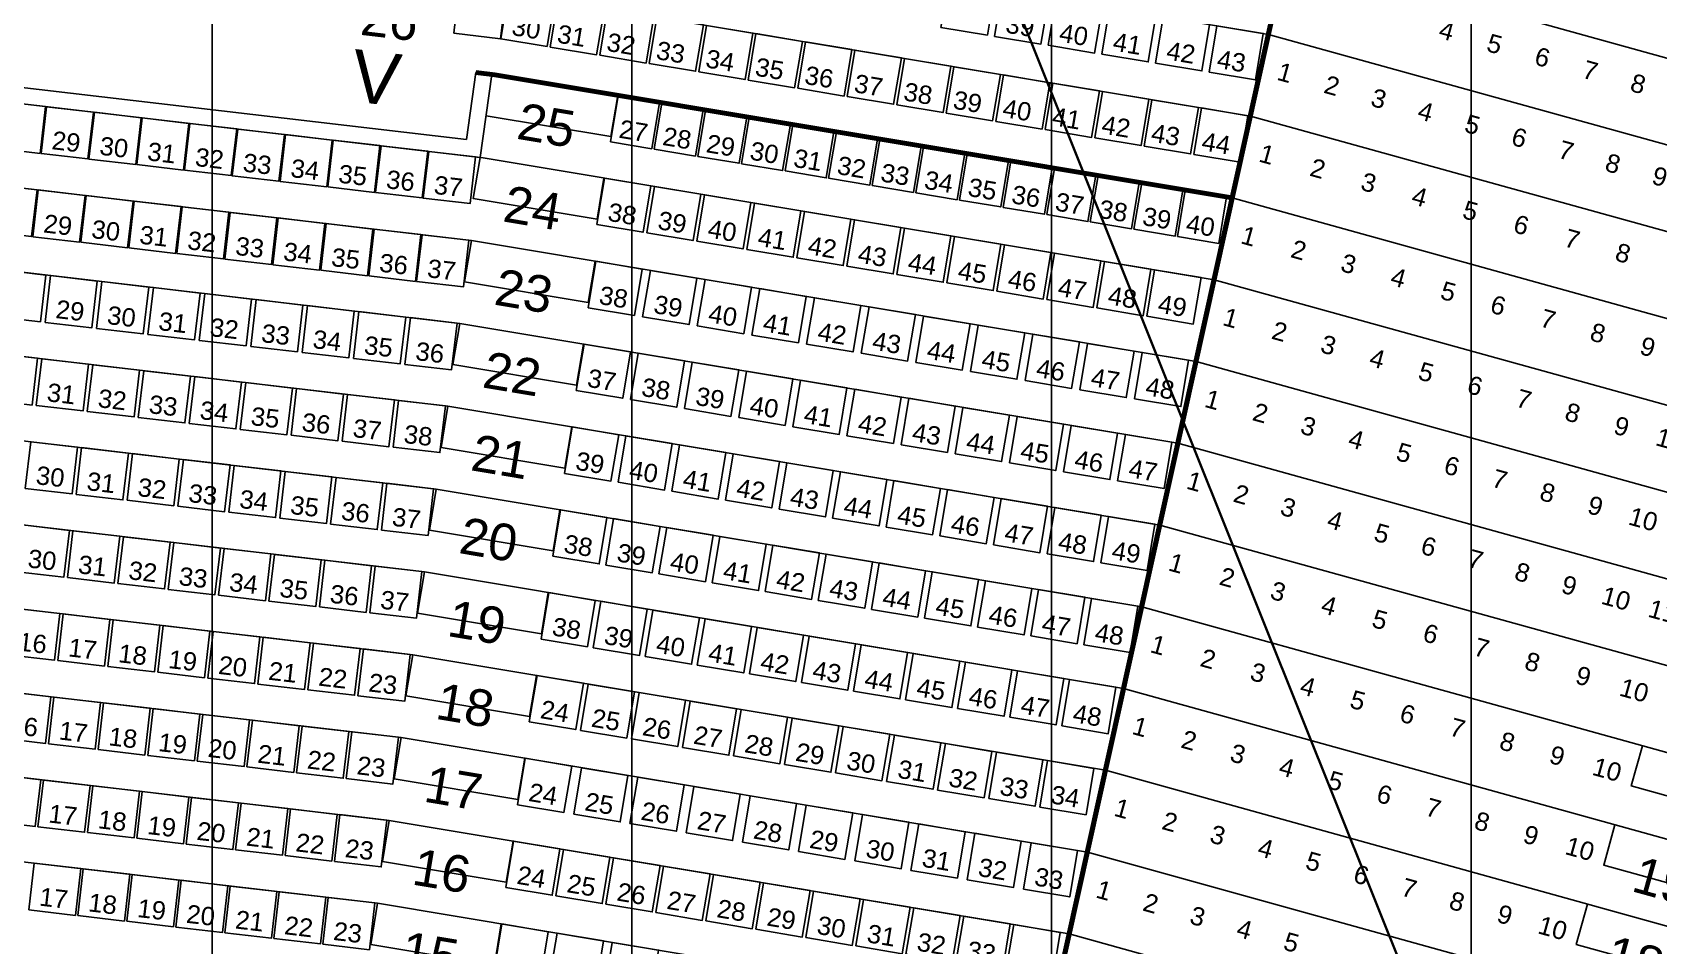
# Model space of a CAD drawing. Header units: millimetres. Extents: x -76108 to 202332, y 27411 to 140378.
# Drawn here: x 131088 to 146641, y 116760 to 125492 of the extents above; entities that cross this region are included whole.
import ezdxf
from ezdxf.enums import TextEntityAlignment as Align

# ---------------------------------------------------------------- set-up
doc = ezdxf.new("R2010")
doc.units = ezdxf.units.MM
doc.header["$LTSCALE"] = 100
for name, color, linetype in [('G-RADER', 252, 'CONTINUOUS'), ('G-RADNUMMER', 4, 'CONTINUOUS'), ('G-STOLAR', 1, 'CONTINUOUS'), ('G-STOLNUMMER', 7, 'CONTINUOUS'), ('G-TRAPPA', 254, 'CONTINUOUS'), ('H-RADER', 252, 'CONTINUOUS'), ('H-RADNUMMER', 4, 'CONTINUOUS'), ('H-STOLAR', 1, 'CONTINUOUS'), ('H-STOLNUMMER', 7, 'CONTINUOUS'), ('J-RADER', 252, 'CONTINUOUS'), ('J-RADNUMMER', 4, 'CONTINUOUS'), ('J-STOLNUMMER', 7, 'CONTINUOUS'), ('J-TRAPPA', 254, 'CONTINUOUS'), ('LINOR_HÄNG', 40, 'CONTINUOUS'), ('SEKTIONS_NR', 4, 'CONTINUOUS')]:
    doc.layers.add(name, color=color, linetype=linetype)
doc.layers.add('SEKTIONER', color=4, linetype='CONTINUOUS', lineweight=70)
doc.layers.add('SIDEDROP', color=7, linetype='CONTINUOUS', lineweight=30)
doc.styles.add('ARIAL', font='arial.ttf')

msp = doc.modelspace()

# ---------------------------------------------------------------- linework, layer by layer
at = {"layer": 'G-RADER'}
for p, q in [((135398.6, 124294.3), (128908.2, 125052.2)), ((135510.9, 125086.6), (135481.1, 125090.1)), ((142564, 123909.9), (135510.9, 125086.6)), ((142390.7, 123127.7), (135398.6, 124294.3)), ((135286.4, 123502), (128837.2, 124255)), ((142217.5, 122345.6), (135286.4, 123502)), ((135174.1, 122709.6), (128766.2, 123457.9)), ((135061.8, 121917.3), (128695.3, 122660.7)), ((142044.2, 121563.4), (135174.1, 122709.6)), ((134949.5, 121125), (128624.3, 121863.6)), ((141871, 120781.3), (135061.8, 121917.3)), ((134837.2, 120332.7), (128553.3, 121066.4)), ((141697.7, 119999.1), (134949.5, 121125)), ((134724.9, 119540.3), (128482.4, 120269.3)), ((141524.5, 119217), (134837.2, 120332.7)), ((134612.7, 118748), (128411.4, 119472.1)), ((141351.2, 118434.8), (134724.9, 119540.3)), ((134500.4, 117955.7), (128340.4, 118675)), ((141178, 117652.6), (134612.7, 118748)), ((141004.8, 116870.5), (134500.4, 117955.7)), ((134388.1, 117163.4), (128269.5, 117877.8)), ((140831.5, 116088.3), (134388.1, 117163.4))]:
    msp.add_line(p, q, dxfattribs=at)
at = {"layer": 'G-STOLAR'}
for points in [[(130713.6, 124388.3), (131160.6, 124336.1), (131212.8, 124783.1), (130765.8, 124835.2)], [(131170.5, 124334.9), (131617.5, 124282.7), (131669.7, 124729.7), (131222.7, 124781.9)], [(136616.6, 124445.9), (137011.1, 124380.1), (137085.2, 124824), (136690.6, 124889.8)], [(137033.8, 124376.3), (137428.4, 124310.5), (137502.4, 124754.4), (137107.9, 124820.2)], [(137451, 124306.7), (137845.6, 124240.9), (137919.6, 124684.7), (137525.1, 124750.6)], [(131627.4, 124281.6), (132074.4, 124229.4), (132126.6, 124676.4), (131679.6, 124728.5)], [(132084.3, 124228.2), (132531.3, 124176), (132583.5, 124623), (132136.5, 124675.2)], [(132541.2, 124174.9), (132988.2, 124122.7), (133040.4, 124569.7), (132593.4, 124621.8)], [(137868.3, 124237.1), (138262.8, 124171.3), (138336.9, 124615.1), (137942.3, 124681)], [(138285.5, 124167.5), (138680, 124101.7), (138754.1, 124545.5), (138359.6, 124611.3)], [(132998.1, 124121.5), (133445.1, 124069.3), (133497.3, 124516.3), (133050.3, 124568.5)], [(133455, 124068.2), (133902, 124016), (133954.2, 124463), (133507.2, 124515.1)], [(133911.9, 124014.8), (134358.9, 123962.6), (134411.1, 124409.6), (133964.1, 124461.8)], [(138702.7, 124097.9), (139097.3, 124032), (139171.3, 124475.9), (138776.8, 124541.7)], [(139120, 124028.3), (139514.5, 123962.4), (139588.6, 124406.3), (139194, 124472.1)], [(134368.8, 123961.5), (134815.8, 123909.3), (134868, 124356.3), (134421, 124408.4)], [(134825.7, 123908.1), (135272.7, 123855.9), (135324.9, 124302.9), (134877.9, 124355.1)], [(139537.2, 123958.6), (139931.7, 123892.8), (140005.8, 124336.7), (139611.3, 124402.5)], [(139954.4, 123889), (140349, 123823.2), (140423, 124267.1), (140028.5, 124332.9)], [(140371.7, 123819.4), (140766.2, 123753.6), (140840.3, 124197.5), (140445.7, 124263.3)], [(140788.9, 123749.8), (141183.4, 123684), (141257.5, 124127.8), (140863, 124193.7)], [(141206.1, 123680.2), (141600.7, 123614.4), (141674.7, 124058.2), (141280.2, 124124.1)], [(130632.1, 123592.4), (131079, 123540.2), (131131.2, 123987.1), (130684.3, 124039.3)], [(131090.9, 123538.8), (131537.9, 123486.6), (131590.1, 123933.6), (131143.1, 123985.8)], [(136484.7, 123655.4), (136928.5, 123581.4), (137002.6, 124025.2), (136558.7, 124099.3)], [(136963.1, 123575.6), (137406.9, 123501.6), (137481, 123945.4), (137037.1, 124019.5)], [(141623.4, 123610.6), (142017.9, 123544.8), (142092, 123988.6), (141697.4, 124054.4)], [(142040.6, 123541), (142435.1, 123475.1), (142509.2, 123919), (142114.7, 123984.8)], [(131549.8, 123485.2), (131996.8, 123433), (132049, 123880), (131602, 123932.2)], [(132008.7, 123431.6), (132455.7, 123379.4), (132507.9, 123826.4), (132060.9, 123878.6)], [(132467.6, 123378), (132914.6, 123325.9), (132966.7, 123772.8), (132519.8, 123825)], [(137441.5, 123495.8), (137885.3, 123421.8), (137959.4, 123865.6), (137515.5, 123939.7)], [(137919.8, 123416), (138363.7, 123341.9), (138437.8, 123785.8), (137993.9, 123859.9)], [(132926.5, 123324.5), (133373.4, 123272.3), (133425.6, 123719.2), (132978.7, 123771.4)], [(133385.4, 123270.9), (133832.3, 123218.7), (133884.5, 123665.7), (133437.5, 123717.8)], [(133844.2, 123217.3), (134291.2, 123165.1), (134343.4, 123612.1), (133896.4, 123664.3)], [(138398.2, 123336.2), (138842.1, 123262.1), (138916.2, 123706), (138472.3, 123780)], [(138876.6, 123256.4), (139320.5, 123182.3), (139394.5, 123626.2), (138950.7, 123700.2)], [(134303.1, 123163.7), (134750.1, 123111.5), (134802.3, 123558.5), (134355.3, 123610.7)], [(134762, 123110.1), (135209, 123057.9), (135261.2, 123504.9), (134814.2, 123557.1)], [(139355, 123176.5), (139798.9, 123102.5), (139872.9, 123546.4), (139429.1, 123620.4)], [(139833.4, 123096.7), (140277.3, 123022.7), (140351.3, 123466.5), (139907.5, 123540.6)], [(140311.8, 123016.9), (140755.6, 122942.9), (140829.7, 123386.7), (140385.8, 123460.8)], [(140790.2, 122937.1), (141234, 122863), (141308.1, 123306.9), (140864.2, 123381)], [(130716.4, 122777.1), (131163.4, 122724.9), (131215.6, 123171.9), (130768.6, 123224)], [(136401.1, 122859.8), (136845, 122785.7), (136919, 123229.6), (136475.2, 123303.6)], [(136923.9, 122772.5), (137367.8, 122698.5), (137441.8, 123142.3), (136997.9, 123216.4)], [(141268.6, 122857.3), (141712.4, 122783.2), (141786.5, 123227.1), (141342.6, 123301.1)], [(141746.9, 122777.5), (142190.8, 122703.4), (142264.9, 123147.3), (141821, 123221.3)], [(131208.1, 122719.7), (131655.1, 122667.5), (131707.3, 123114.4), (131260.3, 123166.6)], [(131699.8, 122662.3), (132146.7, 122610.1), (132198.9, 123057), (131752, 123109.2)], [(132191.4, 122604.9), (132638.4, 122552.7), (132690.6, 122999.6), (132243.6, 123051.8)], [(137446.7, 122685.3), (137890.5, 122611.3), (137964.6, 123055.1), (137520.7, 123129.2)], [(137969.4, 122598.1), (138413.3, 122524), (138487.4, 122967.9), (138043.5, 123042)], [(132683.1, 122547.4), (133130, 122495.3), (133182.2, 122942.2), (132735.3, 122994.4)], [(133174.7, 122490), (133621.7, 122437.8), (133673.9, 122884.8), (133226.9, 122937)], [(133666.4, 122432.6), (134113.4, 122380.4), (134165.6, 122827.4), (133718.6, 122879.6)], [(138492.2, 122510.9), (138936.1, 122436.8), (139010.1, 122880.7), (138566.3, 122954.7)], [(134158.1, 122375.2), (134605, 122323), (134657.2, 122770), (134210.2, 122822.2)], [(134649.7, 122317.8), (135096.7, 122265.6), (135148.9, 122712.6), (134701.9, 122764.8)], [(139015, 122423.7), (139458.8, 122349.6), (139532.9, 122793.5), (139089, 122867.5)], [(139537.8, 122336.4), (139981.6, 122262.4), (140055.7, 122706.2), (139611.8, 122780.3)], [(140060.5, 122249.2), (140504.4, 122175.2), (140578.4, 122619), (140134.6, 122693.1)], [(140583.3, 122162), (141027.2, 122087.9), (141101.2, 122531.8), (140657.4, 122605.9)], [(130635.9, 121981), (131082.9, 121928.9), (131135.1, 122375.8), (130688.1, 122428)], [(136288.8, 122067.4), (136732.7, 121993.4), (136806.7, 122437.2), (136362.9, 122511.3)], [(136806.7, 121981), (137250.5, 121907), (137324.6, 122350.8), (136880.7, 122424.9)], [(141106.1, 122074.8), (141549.9, 122000.7), (141624, 122444.6), (141180.1, 122518.6)], [(141628.9, 121987.6), (142072.7, 121913.5), (142146.8, 122357.4), (141702.9, 122431.4)], [(131123.6, 121924.1), (131570.6, 121871.9), (131622.8, 122318.9), (131175.8, 122371.1)], [(131611.3, 121867.2), (132058.3, 121815), (132110.5, 122261.9), (131663.5, 122314.1)], [(132099, 121810.2), (132546, 121758), (132598.2, 122205), (132151.2, 122257.2)], [(137324.5, 121894.6), (137768.4, 121820.6), (137842.4, 122264.4), (137398.6, 122338.5)], [(137842.4, 121808.2), (138286.2, 121734.2), (138360.3, 122178.1), (137916.4, 122252.1)], [(132586.7, 121753.3), (133033.7, 121701.1), (133085.8, 122148), (132638.9, 122200.2)], [(133074.4, 121696.3), (133521.3, 121644.1), (133573.5, 122091.1), (133126.6, 122143.3)], [(138360.2, 121721.8), (138804.1, 121647.8), (138878.1, 122091.7), (138434.2, 122165.7)], [(133562.1, 121639.4), (134009, 121587.2), (134061.2, 122034.2), (133614.2, 122086.3)], [(134049.7, 121582.4), (134496.7, 121530.2), (134548.9, 121977.2), (134101.9, 122029.4)], [(134537.4, 121525.5), (134984.4, 121473.3), (135036.6, 121920.3), (134589.6, 121972.5)], [(138878, 121635.4), (139321.9, 121561.4), (139396, 122005.3), (138952.1, 122079.3)], [(139395.9, 121549), (139839.7, 121475), (139913.8, 121918.9), (139469.9, 121992.9)], [(139913.7, 121462.7), (140357.6, 121388.6), (140431.6, 121832.5), (139987.8, 121906.5)], [(140431.6, 121376.3), (140875.4, 121302.2), (140949.5, 121746.1), (140505.6, 121820.1)], [(136176.5, 121275.1), (136620.4, 121201.1), (136694.5, 121644.9), (136250.6, 121719)], [(136689.5, 121189.5), (137133.3, 121115.5), (137207.4, 121559.3), (136763.5, 121633.4)], [(140949.4, 121289.9), (141393.3, 121215.8), (141467.3, 121659.7), (141023.5, 121733.7)], [(141467.2, 121203.5), (141911.1, 121129.4), (141985.2, 121573.3), (141541.3, 121647.3)], [(131018.3, 121131), (131465.3, 121078.8), (131517.4, 121525.7), (131070.5, 121577.9)], [(131505, 121074.1), (131952, 121021.9), (132004.1, 121468.9), (131557.2, 121521.1)], [(137202.4, 121104), (137646.2, 121029.9), (137720.3, 121473.8), (137276.4, 121547.8)], [(131991.7, 121017.3), (132438.6, 120965.1), (132490.8, 121412.1), (132043.9, 121464.3)], [(132478.4, 120960.5), (132925.3, 120908.3), (132977.5, 121355.3), (132530.6, 121407.4)], [(132965.1, 120903.7), (133412, 120851.5), (133464.2, 121298.4), (133017.3, 121350.6)], [(137715.3, 121018.4), (138159.1, 120944.3), (138233.2, 121388.2), (137789.3, 121462.3)], [(138228.2, 120932.8), (138672, 120858.8), (138746.1, 121302.6), (138302.2, 121376.7)], [(133451.8, 120846.8), (133898.7, 120794.6), (133950.9, 121241.6), (133504, 121293.8)], [(133938.5, 120790), (134385.4, 120737.8), (134437.6, 121184.8), (133990.6, 121237)], [(134425.1, 120733.2), (134872.1, 120681), (134924.3, 121127.9), (134477.3, 121180.1)], [(138741.1, 120847.2), (139185, 120773.2), (139259, 121217), (138815.1, 121291.1)], [(139254, 120761.7), (139697.9, 120687.6), (139771.9, 121131.5), (139328.1, 121205.5)], [(139766.9, 120676.1), (140210.8, 120602), (140284.8, 121045.9), (139841, 121120)], [(140279.8, 120590.5), (140723.7, 120516.5), (140797.7, 120960.3), (140353.9, 121034.4)], [(136064.3, 120482.8), (136508.1, 120408.7), (136582.2, 120852.6), (136138.3, 120926.7)], [(140792.7, 120504.9), (141236.6, 120430.9), (141310.7, 120874.7), (140866.8, 120948.8)], [(141305.6, 120419.4), (141749.5, 120345.3), (141823.6, 120789.2), (141379.7, 120863.2)], [(130940.8, 120334.6), (131387.7, 120282.4), (131439.9, 120729.4), (130993, 120781.5)], [(131422.5, 120278.3), (131869.5, 120226.1), (131921.7, 120673.1), (131474.7, 120725.3)], [(136572.2, 120398), (137016.1, 120324), (137090.2, 120767.8), (136646.3, 120841.9)], [(137080.2, 120313.3), (137524.1, 120239.2), (137598.1, 120683.1), (137154.3, 120757.1)], [(131904.2, 120222.1), (132351.2, 120169.9), (132403.4, 120616.9), (131956.4, 120669)], [(132386, 120165.8), (132832.9, 120113.6), (132885.1, 120560.6), (132438.1, 120612.8)], [(132867.7, 120109.6), (133314.6, 120057.4), (133366.8, 120504.4), (132919.9, 120556.6)], [(137588.2, 120228.5), (138032.1, 120154.5), (138106.1, 120598.3), (137662.2, 120672.4)], [(138096.2, 120143.8), (138540, 120069.7), (138614.1, 120513.6), (138170.2, 120587.6)], [(133349.4, 120053.3), (133796.4, 120001.1), (133848.6, 120448.1), (133401.6, 120500.3)], [(133831.1, 119997.1), (134278.1, 119944.9), (134330.3, 120391.9), (133883.3, 120444.1)], [(134312.9, 119940.8), (134759.8, 119888.7), (134812, 120335.6), (134365.1, 120387.8)], [(138604.1, 120059), (139048, 119985), (139122.1, 120428.8), (138678.2, 120502.9)], [(139112.1, 119974.3), (139556, 119900.2), (139630, 120344.1), (139186.2, 120418.1)], [(139620.1, 119889.5), (140064, 119815.5), (140138, 120259.3), (139694.2, 120333.4)], [(140128.1, 119804.8), (140571.9, 119730.7), (140646, 120174.6), (140202.1, 120248.6)], [(135952, 119690.5), (136395.8, 119616.4), (136469.9, 120060.3), (136026, 120134.3)], [(140636.1, 119720), (141079.9, 119646), (141154, 120089.8), (140710.1, 120163.9)], [(141144, 119635.3), (141587.9, 119561.2), (141662, 120005.1), (141218.1, 120079.1)], [(130849.3, 119539.8), (131296.3, 119487.6), (131348.5, 119934.6), (130901.5, 119986.8)], [(131328.1, 119483.9), (131775.1, 119431.7), (131827.2, 119878.7), (131380.3, 119930.9)], [(136450.1, 119607.4), (136893.9, 119533.3), (136968, 119977.2), (136524.1, 120051.2)], [(136948.2, 119524.3), (137392.1, 119450.2), (137466.1, 119894.1), (137022.3, 119968.1)], [(131806.8, 119428), (132253.8, 119375.8), (132306, 119822.8), (131859, 119875)], [(132285.6, 119372.1), (132732.6, 119319.9), (132784.7, 119766.9), (132337.8, 119819.1)], [(132764.3, 119316.2), (133211.3, 119264), (133263.5, 119711), (132816.5, 119763.2)], [(137446.3, 119441.1), (137890.2, 119367.1), (137964.2, 119811), (137520.4, 119885)], [(137944.4, 119358), (138388.3, 119284), (138462.3, 119727.8), (138018.5, 119801.9)], [(133243.1, 119260.3), (133690, 119208.1), (133742.2, 119655.1), (133295.3, 119707.3)], [(133721.8, 119204.4), (134168.8, 119152.2), (134221, 119599.2), (133774, 119651.4)], [(138442.5, 119274.9), (138886.4, 119200.9), (138960.5, 119644.7), (138516.6, 119718.8)], [(138940.7, 119191.8), (139384.5, 119117.8), (139458.6, 119561.6), (139014.7, 119635.7)], [(134200.6, 119148.5), (134647.5, 119096.3), (134699.7, 119543.3), (134252.8, 119595.5)], [(139438.8, 119108.7), (139882.6, 119034.7), (139956.7, 119478.5), (139512.8, 119552.6)], [(139936.9, 119025.6), (140380.8, 118951.6), (140454.8, 119395.4), (140010.9, 119469.5)], [(135839.7, 118898.1), (136283.5, 118824.1), (136357.6, 119267.9), (135913.7, 119342)], [(140435, 118942.5), (140878.9, 118868.4), (140952.9, 119312.3), (140509.1, 119386.4)], [(140933.1, 118859.4), (141377, 118785.3), (141451, 119229.2), (141007.2, 119303.3)], [(130764.9, 118744.3), (131211.8, 118692.1), (131264, 119139), (130817.1, 119191.2)], [(136327.9, 118816.7), (136771.8, 118742.6), (136845.9, 119186.5), (136402, 119260.5)], [(136816.2, 118735.2), (137260.1, 118661.2), (137334.1, 119105), (136890.2, 119179.1)], [(131239.6, 118688.8), (131686.6, 118636.6), (131738.8, 119083.6), (131291.8, 119135.8)], [(131714.4, 118633.4), (132161.4, 118581.2), (132213.6, 119028.2), (131766.6, 119080.3)], [(132189.2, 118577.9), (132636.2, 118525.8), (132688.3, 118972.7), (132241.4, 119024.9)], [(137304.4, 118653.8), (137748.3, 118579.7), (137822.4, 119023.6), (137378.5, 119097.6)], [(137792.7, 118572.3), (138236.6, 118498.2), (138310.6, 118942.1), (137866.7, 119016.2)], [(132664, 118522.5), (133110.9, 118470.3), (133163.1, 118917.3), (132716.2, 118969.5)], [(133138.7, 118467.1), (133585.7, 118414.9), (133637.9, 118861.8), (133190.9, 118914)], [(133613.5, 118411.6), (134060.5, 118359.4), (134112.7, 118806.4), (133665.7, 118858.6)], [(138280.9, 118490.8), (138724.8, 118416.8), (138798.9, 118860.6), (138355, 118934.7)], [(138769.2, 118409.4), (139213.1, 118335.3), (139287.1, 118779.2), (138843.2, 118853.2)], [(134088.3, 118356.2), (134535.3, 118304), (134587.4, 118751), (134140.5, 118803.2)], [(139257.4, 118327.9), (139701.3, 118253.9), (139775.4, 118697.7), (139331.5, 118771.8)], [(139745.7, 118246.5), (140189.6, 118172.4), (140263.6, 118616.3), (139819.7, 118690.3)], [(135727.4, 118105.8), (136171.3, 118031.8), (136245.3, 118475.6), (135801.5, 118549.7)], [(140233.9, 118165), (140677.8, 118090.9), (140751.9, 118534.8), (140308, 118608.9)], [(140722.2, 118083.5), (141166.1, 118009.5), (141240.1, 118453.3), (140796.3, 118527.4)], [(130666.5, 117950.3), (131113.5, 117898.1), (131165.6, 118345.1), (130718.7, 118397.3)], [(136265, 118016.1), (136708.8, 117942.1), (136782.9, 118385.9), (136339, 118460)], [(136802.5, 117926.4), (137246.4, 117852.4), (137320.5, 118296.2), (136876.6, 118370.3)], [(131139.3, 117895.1), (131586.2, 117842.9), (131638.4, 118289.9), (131191.5, 118342.1)], [(131612.1, 117839.9), (132059, 117787.7), (132111.2, 118234.7), (131664.3, 118286.9)], [(132084.9, 117784.7), (132531.8, 117732.5), (132584, 118179.5), (132137, 118231.7)], [(137340.1, 117836.7), (137784, 117762.7), (137858, 118206.6), (137414.2, 118280.6)], [(132557.6, 117729.5), (133004.6, 117677.3), (133056.8, 118124.3), (132609.8, 118176.4)], [(133030.4, 117674.3), (133477.4, 117622.1), (133529.6, 118069.1), (133082.6, 118121.2)], [(133503.2, 117619.1), (133950.2, 117566.9), (134002.4, 118013.8), (133555.4, 118066)], [(137877.7, 117747.1), (138321.5, 117673), (138395.6, 118116.9), (137951.7, 118190.9)], [(138415.2, 117657.4), (138859.1, 117583.3), (138933.2, 118027.2), (138489.3, 118101.2)], [(133976, 117563.9), (134423, 117511.7), (134475.2, 117958.6), (134028.2, 118010.8)], [(138952.8, 117567.7), (139396.7, 117493.6), (139470.7, 117937.5), (139026.9, 118011.5)], [(139490.4, 117478), (139934.2, 117403.9), (140008.3, 117847.8), (139564.4, 117921.9)], [(135615.1, 117313.5), (136059, 117239.4), (136133, 117683.3), (135689.2, 117757.4)], [(140028, 117388.3), (140471.8, 117314.2), (140545.9, 117758.1), (140102, 117832.2)], [(140565.5, 117298.6), (141009.4, 117224.6), (141083.4, 117668.4), (140639.6, 117742.5)], [(136093.5, 117233.7), (136537.4, 117159.6), (136611.4, 117603.5), (136167.6, 117677.5)], [(136571.9, 117153.9), (137015.8, 117079.8), (137089.8, 117523.7), (136645.9, 117597.7)], [(131050.8, 117100), (131497.8, 117047.8), (131550, 117494.8), (131103, 117547)], [(131519.6, 117045.3), (131966.6, 116993.1), (132018.8, 117440), (131571.8, 117492.2)], [(131988.5, 116990.5), (132435.4, 116938.3), (132487.6, 117385.3), (132040.7, 117437.5)], [(137050.3, 117074), (137494.1, 117000), (137568.2, 117443.9), (137124.3, 117517.9)], [(137528.7, 116994.2), (137972.5, 116920.2), (138046.6, 117364), (137602.7, 117438.1)], [(132457.3, 116935.8), (132904.2, 116883.6), (132956.4, 117330.5), (132509.5, 117382.7)], [(132926.1, 116881), (133373.1, 116828.8), (133425.2, 117275.8), (132978.3, 117328)], [(133394.9, 116826.3), (133841.9, 116774.1), (133894.1, 117221.1), (133447.1, 117273.2)], [(138007, 116914.4), (138450.9, 116840.4), (138525, 117284.2), (138081.1, 117358.3)], [(138485.4, 116834.6), (138929.3, 116760.5), (139003.4, 117204.4), (138559.5, 117278.5)], [(133863.7, 116771.5), (134310.7, 116719.4), (134362.9, 117166.3), (133915.9, 117218.5)], [(138963.8, 116754.8), (139407.7, 116680.7), (139481.7, 117124.6), (139037.9, 117198.6)], [(139442.2, 116675), (139886.1, 116600.9), (139960.1, 117044.8), (139516.3, 117118.8)], [(135502.8, 116521.2), (135946.7, 116447.1), (136020.7, 116891), (135576.9, 116965)], [(139920.6, 116595.2), (140364.5, 116521.1), (140438.5, 116965), (139994.7, 117039)], [(136030.5, 116433.1), (136474.4, 116359.1), (136548.5, 116802.9), (136104.6, 116877)], [(140399, 116515.3), (140842.9, 116441.3), (140916.9, 116885.1), (140473, 116959.2)], [(136558.2, 116345.1), (137002.1, 116271), (137076.2, 116714.9), (136632.3, 116788.9)]]:
    msp.add_lwpolyline(points, close=True, dxfattribs=at)
at = {"layer": 'G-TRAPPA'}
for p, q in [((135369.9, 124297.6), (128908.2, 125052.2)), ((135327.1, 125108.1), (135237.5, 124469.2)), ((135327.1, 125108.1), (135481.1, 125090.1)), ((135481.1, 125090.1), (135369.9, 124297.6)), ((136685.5, 124890.7), (136619.6, 124496.1)), ((136619.6, 124496.1), (135425.7, 124695.3))]:
    msp.add_line(p, q, dxfattribs=at)
for points in [[(135237.5, 124469.2), (129103, 125185.5)], [(136553.6, 124100.2), (136487.7, 123705.6), (135304.1, 123903.1), (135369.9, 124297.6)], [(136470, 123304.5), (136404.2, 122909.9), (135220.5, 123107.4), (135286.4, 123502)], [(136357.7, 122512.2), (136291.9, 122117.6), (135108.3, 122315.1), (135174.1, 122709.6)], [(136245.4, 121719.8), (136179.6, 121325.3), (134996, 121522.8), (135061.8, 121917.3)], [(136133.1, 120927.5), (136067.3, 120533), (134883.7, 120730.4), (134949.5, 121125)], [(136020.9, 120135.2), (135955, 119740.6), (134771.4, 119938.1), (134837.2, 120332.7)], [(135908.6, 119342.9), (135842.7, 118948.3), (134659.1, 119145.8), (134724.9, 119540.3)], [(135796.3, 118550.5), (135730.5, 118156), (134546.8, 118353.5), (134612.7, 118748)], [(135684, 117758.2), (135618.2, 117363.7), (134434.5, 117561.2), (134500.4, 117955.7)], [(135571.7, 116965.9), (135505.9, 116571.3), (134322.3, 116768.8), (134388.1, 117163.4)]]:
    msp.add_lwpolyline(points, dxfattribs=at)
at = {"layer": 'H-RADER'}
for p, q in [((142910.4, 125474.2), (135735.5, 126671.3)), ((142737.2, 124692), (135623.2, 125878.9))]:
    msp.add_line(p, q, dxfattribs=at)
at = {"layer": 'H-STOLAR'}
for points in [[(139777.4, 125540.7), (140221.3, 125466.6), (140295.4, 125910.5), (139851.5, 125984.5)], [(135118, 125484.9), (135564.9, 125432.7), (135617.1, 125879.7), (135170.2, 125931.8)], [(135566.5, 125432.2), (136010.3, 125358.1), (136084.4, 125802), (135640.5, 125876.1)], [(140290.3, 125455.1), (140734.2, 125381), (140808.3, 125824.9), (140364.4, 125899)], [(136039.9, 125353.2), (136483.8, 125279.1), (136557.9, 125723), (136114, 125797.1)], [(136513.4, 125274.2), (136957.3, 125200.1), (137031.3, 125644), (136587.4, 125718.1)], [(140803.3, 125369.5), (141247.1, 125295.5), (141321.2, 125739.3), (140877.3, 125813.4)], [(141316.2, 125284), (141760, 125209.9), (141834.1, 125653.8), (141390.2, 125727.8)], [(136986.8, 125195.2), (137430.7, 125121.2), (137504.8, 125565), (137060.9, 125639.1)], [(137460.3, 125116.2), (137904.2, 125042.2), (137978.2, 125486), (137534.4, 125560.1)], [(141829.1, 125198.4), (142272.9, 125124.3), (142347, 125568.2), (141903.1, 125642.2)], [(142342, 125112.8), (142785.8, 125038.7), (142859.9, 125482.6), (142416, 125556.7)], [(137933.8, 125037.2), (138377.6, 124963.2), (138451.7, 125407), (138007.8, 125481.1)], [(138407.2, 124958.2), (138851.1, 124884.2), (138925.1, 125328), (138481.3, 125402.1)], [(138880.7, 124879.2), (139324.5, 124805.2), (139398.6, 125249), (138954.7, 125323.1)], [(139354.1, 124800.2), (139798, 124726.2), (139872, 125170.1), (139428.2, 125244.1)], [(139827.6, 124721.3), (140271.4, 124647.2), (140345.5, 125091.1), (139901.6, 125165.1)], [(140301, 124642.3), (140744.9, 124568.2), (140819, 125012.1), (140375.1, 125086.1)], [(140774.5, 124563.3), (141218.4, 124489.2), (141292.4, 124933.1), (140848.5, 125007.1)], [(141247.9, 124484.3), (141691.8, 124410.2), (141765.9, 124854.1), (141322, 124928.1)], [(141721.4, 124405.3), (142165.3, 124331.2), (142239.3, 124775.1), (141795.5, 124849.2)], [(142194.9, 124326.3), (142638.7, 124252.2), (142712.8, 124696.1), (142268.9, 124770.2)]]:
    msp.add_lwpolyline(points, close=True, dxfattribs=at)
at = {"layer": 'J-RADER'}
for p, q in [((149757.8, 124404.7), (143083.7, 126256.3)), ((149494.7, 123647.4), (142910.4, 125474.2)), ((149231.7, 122890.2), (142737.2, 124692)), ((148968.6, 122133), (142564, 123909.9)), ((148705.6, 121375.7), (142390.7, 123127.7)), ((148442.5, 120618.5), (142217.5, 122345.6)), ((148179.5, 119861.2), (142044.2, 121563.4)), ((147916.4, 119104), (141871, 120781.3)), ((147653.4, 118346.8), (141697.7, 119999.1)), ((147390.3, 117589.5), (141524.5, 119217)), ((147127.3, 116832.3), (141351.2, 118434.8)), ((146864.2, 116075), (141178, 117652.6)), ((146601.2, 115317.8), (141004.8, 116870.5))]:
    msp.add_line(p, q, dxfattribs=at)
at = {"layer": 'J-TRAPPA'}
for points in [[(146487, 118670.4), (146380.1, 118284.9), (147546.4, 117961.3), (147653.4, 118346.8)], [(146224, 117913.1), (146117, 117527.7), (147283.4, 117204.1), (147390.3, 117589.5)], [(145960.9, 117155.9), (145854, 116770.4), (147020.4, 116446.8), (147127.3, 116832.3)]]:
    msp.add_lwpolyline(points, dxfattribs=at)
at = {"layer": 'LINOR_HÄNG'}
for p, q in [((132805.1, 135765.9), (132805.1, 32434.1)), ((136820.1, 134557.3), (136820.1, 33642.7)), ((140835.1, 132723), (140835.1, 35477)), ((144850.1, 130730.1), (144850.1, 37469.9))]:
    msp.add_line(p, q, dxfattribs=at)
at = {"layer": 'SEKTIONER', "color": 9}
msp.add_line((143776.7, 129384.9), (138990.8, 107777.9), dxfattribs=at)
at = {"layer": 'SEKTIONER'}
for p, q in [((135510.9, 125086.6), (135327.1, 125108.1)), ((142564, 123909.9), (135510.9, 125086.6))]:
    msp.add_line(p, q, dxfattribs=at)
at = {"layer": 'SIDEDROP'}
msp.add_line((136887.4, 134767), (167303.6, 58868.5), dxfattribs=at)

# ---------------------------------------------------------------- texts
at = {"layer": 'G-RADNUMMER', "style": 'ARIAL'}
for s, p in [('25', (135707.4, 124477.4)), ('24', (135575.5, 123686.9)), ('23', (135491.9, 122891.2)), ('22', (135379.6, 122098.9)), ('21', (135267.4, 121306.5)), ('20', (135155.1, 120514.2)), ('19', (135042.8, 119721.9)), ('18', (134930.5, 118929.6)), ('17', (134818.2, 118137.2)), ('16', (134705.9, 117344.9)), ('15', (134593.6, 116552.6))]:
    msp.add_text(s, height=350, rotation=350.51828, dxfattribs=at).set_placement(p)
at = {"layer": 'G-STOLNUMMER', "style": 'ARIAL'}
for s, rotation, p in [('27', 350.52788, (136813.8, 124413)), ('28', 350.52788, (137231.1, 124343.4)), ('29', 353.34001, (131394, 124308.8)), ('30', 353.34001, (131850.9, 124255.5)), ('31', 353.34001, (132307.8, 124202.1)), ('29', 350.52788, (137648.3, 124273.8)), ('30', 350.52788, (138065.5, 124204.2)), ('32', 353.34001, (132764.7, 124148.8)), ('33', 353.34001, (133221.6, 124095.4)), ('34', 353.34001, (133678.5, 124042.1)), ('31', 350.52788, (138482.8, 124134.6)), ('32', 350.52788, (138900, 124065)), ('35', 353.34001, (134135.4, 123988.7)), ('36', 353.34001, (134592.3, 123935.4)), ('37', 353.34001, (135049.2, 123882)), ('33', 350.52788, (139317.2, 123995.3)), ('34', 350.52788, (139734.5, 123925.7)), ('35', 350.52788, (140151.7, 123856.1)), ('36', 350.52788, (140568.9, 123786.5)), ('38', 350.52788, (136706.6, 123618.4)), ('37', 350.52788, (140986.2, 123716.9)), ('38', 350.52788, (141403.4, 123647.3)), ('39', 350.52788, (141820.6, 123577.7)), ('29', 353.34001, (131314.4, 123512.7)), ('30', 353.34001, (131773.3, 123459.1)), ('39', 350.52788, (137185, 123538.6)), ('40', 350.52788, (137663.4, 123458.8)), ('40', 350.52788, (142237.9, 123508.1)), ('31', 353.34001, (132232.2, 123405.5)), ('32', 353.34001, (132691.1, 123352)), ('33', 353.34001, (133150, 123298.4)), ('41', 350.52788, (138141.8, 123379)), ('42', 350.52788, (138620.2, 123299.1)), ('34', 353.34001, (133608.8, 123244.8)), ('35', 353.34001, (134067.7, 123191.2)), ('36', 353.34001, (134526.6, 123137.6)), ('43', 350.52788, (139098.6, 123219.3)), ('44', 350.52788, (139576.9, 123139.5)), ('37', 353.34001, (134985.5, 123084)), ('45', 350.52788, (140055.3, 123059.7)), ('46', 350.52788, (140533.7, 122979.9)), ('38', 350.52788, (136623, 122822.7)), ('47', 350.52788, (141012.1, 122900.1)), ('48', 350.52788, (141490.5, 122820.3)), ('29', 353.34001, (131431.6, 122693.6)), ('30', 353.34001, (131923.2, 122636.2)), ('39', 350.52788, (137145.8, 122735.5)), ('40', 350.52788, (137668.6, 122648.3)), ('49', 350.52788, (141968.9, 122740.4)), ('31', 353.34001, (132414.9, 122578.8)), ('32', 353.34001, (132906.6, 122521.4)), ('41', 350.52788, (138191.4, 122561.1)), ('33', 353.34001, (133398.2, 122463.9)), ('34', 353.34001, (133889.9, 122406.5)), ('35', 353.34001, (134381.5, 122349.1)), ('42', 350.52788, (138714.1, 122473.8)), ('43', 350.52788, (139236.9, 122386.6)), ('36', 353.34001, (134873.2, 122291.7)), ('44', 350.52788, (139759.7, 122299.4)), ('45', 350.52788, (140282.5, 122212.2)), ('37', 350.52788, (136510.8, 122030.4)), ('46', 350.52788, (140805.2, 122125)), ('47', 350.52788, (141328, 122037.7)), ('31', 353.34001, (131347.1, 121898)), ('38', 350.52788, (137028.6, 121944)), ('39', 350.52788, (137546.4, 121857.6)), ('48', 350.52788, (141850.8, 121950.5)), ('32', 353.34001, (131834.8, 121841.1)), ('33', 353.34001, (132322.5, 121784.1)), ('34', 353.34001, (132810.2, 121727.2)), ('40', 350.52788, (138064.3, 121771.2)), ('35', 353.34001, (133297.9, 121670.2)), ('36', 353.34001, (133785.5, 121613.3)), ('37', 353.34001, (134273.2, 121556.3)), ('41', 350.52788, (138582.1, 121684.8)), ('42', 350.52788, (139100, 121598.4)), ('38', 353.34001, (134760.9, 121499.4)), ('43', 350.52788, (139617.8, 121512)), ('44', 350.52788, (140135.7, 121425.6)), ('39', 350.52788, (136398.5, 121238.1)), ('45', 350.52788, (140653.5, 121339.2)), ('46', 350.52788, (141171.3, 121252.8)), ('30', 353.34001, (131241.8, 121104.9)), ('40', 350.52788, (136911.4, 121152.5)), ('47', 350.52788, (141689.2, 121166.4)), ('31', 353.34001, (131728.5, 121048)), ('32', 353.34001, (132215.2, 120991.2)), ('33', 353.34001, (132701.9, 120934.4)), ('41', 350.52788, (137424.3, 121066.9)), ('42', 350.52788, (137937.2, 120981.4)), ('34', 353.34001, (133188.5, 120877.6)), ('35', 353.34001, (133675.2, 120820.7)), ('43', 350.52788, (138450.1, 120895.8)), ('44', 350.52788, (138963, 120810.2)), ('36', 353.34001, (134161.9, 120763.9)), ('37', 353.34001, (134648.6, 120707.1)), ('45', 350.52788, (139475.9, 120724.6)), ('46', 350.52788, (139988.8, 120639.1)), ('47', 350.52788, (140501.8, 120553.5)), ('48', 350.52788, (141014.7, 120467.9)), ('30', 353.34001, (131164.3, 120308.5)), ('38', 350.52788, (136286.2, 120445.8)), ('39', 350.52788, (136794.2, 120361)), ('49', 350.52788, (141527.6, 120382.3)), ('31', 353.34001, (131646, 120252.2)), ('32', 353.34001, (132127.7, 120196)), ('40', 350.52788, (137302.1, 120276.3)), ('41', 350.52788, (137810.1, 120191.5)), ('33', 353.34001, (132609.4, 120139.7)), ('34', 353.34001, (133091.2, 120083.5)), ('35', 353.34001, (133572.9, 120027.2)), ('42', 350.52788, (138318.1, 120106.8)), ('43', 350.52788, (138826.1, 120022)), ('36', 353.34001, (134054.6, 119971)), ('37', 353.34001, (134536.3, 119914.7)), ('44', 350.52788, (139334.1, 119937.2)), ('45', 350.52788, (139842, 119852.5)), ('46', 350.52788, (140350, 119767.7)), ('38', 350.52788, (136173.9, 119653.4)), ('39', 350.52788, (136672, 119570.3)), ('47', 350.52788, (140858, 119683)), ('48', 350.52788, (141366, 119598.2)), ('16', 353.34001, (131072.8, 119513.7)), ('17', 353.34001, (131551.6, 119457.8)), ('18', 353.34001, (132030.3, 119401.9)), ('40', 350.52788, (137170.1, 119487.2)), ('41', 350.52788, (137668.2, 119404.1)), ('19', 353.34001, (132509.1, 119346)), ('20', 353.34001, (132987.8, 119290.1)), ('21', 353.34001, (133466.6, 119234.2)), ('42', 350.52788, (138166.4, 119321)), ('43', 350.52788, (138664.5, 119237.9)), ('22', 353.34001, (133945.3, 119178.3)), ('23', 353.34001, (134424.1, 119122.4)), ('44', 350.52788, (139162.6, 119154.8)), ('45', 350.52788, (139660.7, 119071.7)), ('46', 350.52788, (140158.8, 118988.6)), ('24', 350.52788, (136061.6, 118861.1)), ('25', 350.52788, (136549.9, 118779.7)), ('47', 350.52788, (140656.9, 118905.5)), ('48', 350.52788, (141155, 118822.4)), ('16', 353.34001, (130988.4, 118718.2)), ('17', 353.34001, (131463.1, 118662.7)), ('18', 353.34001, (131937.9, 118607.3)), ('26', 350.52788, (137038.1, 118698.2)), ('27', 350.52788, (137526.4, 118616.7)), ('19', 353.34001, (132412.7, 118551.8)), ('20', 353.34001, (132887.4, 118496.4)), ('21', 353.34001, (133362.2, 118441)), ('28', 350.52788, (138014.6, 118535.3)), ('29', 350.52788, (138502.9, 118453.8)), ('22', 353.34001, (133837, 118385.5)), ('23', 353.34001, (134311.8, 118330.1)), ('30', 350.52788, (138991.1, 118372.3)), ('31', 350.52788, (139479.4, 118290.9)), ('32', 350.52788, (139967.6, 118209.4)), ('33', 350.52788, (140455.9, 118128)), ('24', 350.52788, (135949.3, 118068.8)), ('25', 350.52788, (136486.9, 117979.1)), ('34', 350.52788, (140944.1, 118046.5)), ('17', 353.34001, (131362.8, 117869)), ('26', 350.52788, (137024.5, 117889.4)), ('18', 353.34001, (131835.5, 117813.8)), ('19', 353.34001, (132308.3, 117758.6)), ('20', 353.34001, (132781.1, 117703.4)), ('27', 350.52788, (137562, 117799.7)), ('28', 350.52788, (138099.6, 117710)), ('21', 353.34001, (133253.9, 117648.2)), ('22', 353.34001, (133726.7, 117593)), ('23', 353.34001, (134199.5, 117537.8)), ('29', 350.52788, (138637.2, 117620.3)), ('30', 350.52788, (139174.7, 117530.7)), ('31', 350.52788, (139712.3, 117441)), ('32', 350.52788, (140249.9, 117351.3)), ('24', 350.52788, (135837, 117276.5)), ('25', 350.52788, (136315.4, 117196.6)), ('33', 350.52788, (140787.5, 117261.6)), ('17', 353.34001, (131274.3, 117073.9)), ('26', 350.52788, (136793.8, 117116.8)), ('27', 350.52788, (137272.2, 117037)), ('18', 353.34001, (131743.1, 117019.2)), ('19', 353.34001, (132211.9, 116964.4)), ('20', 353.34001, (132680.8, 116909.7)), ('28', 350.52788, (137750.6, 116957.2)), ('29', 350.52788, (138229, 116877.4)), ('21', 353.34001, (133149.6, 116854.9)), ('22', 353.34001, (133618.4, 116800.2)), ('23', 353.34001, (134087.2, 116745.4)), ('30', 350.52788, (138707.4, 116797.6)), ('31', 350.52788, (139185.8, 116717.8)), ('32', 350.52788, (139664.1, 116637.9)), ('33', 350.52788, (140142.5, 116558.1))]:
    msp.add_text(s, height=175, rotation=rotation, dxfattribs=at).set_placement(p, align=Align.BOTTOM_CENTER)
at = {"layer": 'H-RADNUMMER', "style": 'ARIAL'}
msp.add_text('26', height=350, rotation=353.34001, dxfattribs=at).set_placement((134213.8, 125471.1))
at = {"layer": 'H-STOLNUMMER', "style": 'ARIAL'}
for s, p in [('30', (135788.4, 125395.2)), ('31', (136222.4, 125322.8)), ('39', (140512.3, 125418.1)), ('40', (141025.2, 125332.5)), ('32', (136695.9, 125243.8)), ('33', (137169.3, 125164.8)), ('41', (141538.1, 125246.9)), ('42', (142051, 125161.4)), ('34', (137642.8, 125085.8)), ('35', (138116.2, 125006.8)), ('43', (142534.3, 125080.7)), ('36', (138589.7, 124927.8)), ('37', (139063.1, 124848.8)), ('38', (139536.6, 124769.8)), ('39', (140010.1, 124690.8)), ('40', (140483.5, 124611.8)), ('41', (140957, 124532.8)), ('42', (141430.4, 124453.8)), ('43', (141903.9, 124374.8)), ('44', (142387.2, 124294.2))]:
    msp.add_text(s, height=175, rotation=350.52788, dxfattribs=at).set_placement(p, align=Align.BOTTOM_CENTER)
at = {"layer": 'J-RADNUMMER', "style": 'ARIAL'}
for s, p in [('19', (146369.4, 117282.7)), ('18', (146106.4, 116525.4))]:
    msp.add_text(s, height=350, rotation=344.48419, dxfattribs=at).set_placement(p)
at = {"layer": 'J-STOLNUMMER', "style": 'ARIAL'}
for s, p in [('4', (144578.7, 125374.6)), ('5', (145036.4, 125247.6)), ('6', (145494.1, 125120.6)), ('7', (145951.8, 124993.6)), ('3', (143928.5, 124724.7)), ('4', (144376.6, 124600.4)), ('5', (144824.6, 124476.1)), ('6', (145272.7, 124351.8)), ('7', (145720.8, 124227.5)), ('8', (146168.9, 124103.2)), ('3', (143832.3, 123921.2)), ('9', (146616.9, 123978.8)), ('4', (144319, 123786.2)), ('5', (144805.6, 123651.2)), ('6', (145292.2, 123516.2)), ('7', (145778.8, 123381.2)), ('3', (143639.8, 123144.4)), ('8', (146265.4, 123246.2)), ('4', (144116.8, 123012.1)), ('5', (144593.8, 122879.7)), ('6', (145070.8, 122747.4)), ('7', (145547.7, 122615)), ('3', (143447.3, 122367.6)), ('8', (146024.7, 122482.7)), ('9', (146501.7, 122350.4)), ('4', (143914.6, 122237.9)), ('5', (144382, 122108.3)), ('6', (144849.3, 121978.6)), ('7', (145316.7, 121848.9)), ('8', (145784, 121719.3)), ('9', (146251.4, 121589.6)), ('4', (143712.5, 121463.8)), ('10', (146718.7, 121460)), ('5', (144170.2, 121336.8)), ('6', (144627.9, 121209.8)), ('7', (145085.6, 121082.8)), ('8', (145543.3, 120955.8)), ('9', (146001, 120828.8)), ('4', (143510.3, 120689.7)), ('10', (146458.8, 120701.9)), ('5', (143958.4, 120565.3)), ('6', (144406.5, 120441)), ('7', (144854.6, 120316.7)), ('8', (145302.6, 120192.4)), ('9', (145750.7, 120068.1)), ('4', (143452.7, 119875.4)), ('10', (146198.8, 119943.8)), ('5', (143939.3, 119740.4)), ('11', (146646.9, 119819.5)), ('6', (144426, 119605.4)), ('7', (144912.6, 119470.4)), ('8', (145399.2, 119335.4)), ('4', (143250.6, 119101.3)), ('9', (145885.8, 119200.4)), ('10', (146372.4, 119065.4)), ('5', (143727.6, 118968.9)), ('6', (144204.5, 118836.6)), ('7', (144681.5, 118704.3)), ('8', (145158.5, 118571.9)), ('9', (145635.5, 118439.6)), ('10', (146112.5, 118307.3)), ('5', (143515.8, 118197.5)), ('6', (143983.1, 118067.8)), ('7', (144450.5, 117938.2)), ('8', (144917.8, 117808.5)), ('9', (145385.2, 117678.8)), ('10', (145852.5, 117549.2)), ('5', (143304, 117426)), ('6', (143761.7, 117299)), ('1', (141299.9, 117151.8)), ('7', (144219.4, 117172.1)), ('8', (144677.1, 117045.1)), ('9', (145134.8, 116918.1)), ('10', (145592.5, 116791.1)), ('5', (143092.2, 116654.6))]:
    msp.add_text(s, height=175, rotation=344.49379, dxfattribs=at).set_placement(p, align=Align.BOTTOM_CENTER)
at = {"layer": 'J-STOLNUMMER', "color": 9, "style": 'ARIAL'}
for s, p in [('1', (143032.3, 124973.4)), ('2', (143480.4, 124849)), ('8', (146409.6, 124866.6)), ('1', (142859.1, 124191.2)), ('2', (143345.7, 124056.2)), ('1', (142685.8, 123409.1)), ('2', (143162.8, 123276.7)), ('1', (142512.6, 122626.9)), ('2', (142980, 122497.2)), ('1', (142339.4, 121844.7)), ('2', (142797.1, 121717.8)), ('3', (143254.8, 121590.8)), ('1', (142166.1, 121062.6)), ('2', (142614.2, 120938.3)), ('3', (143062.3, 120814)), ('1', (141992.9, 120280.4)), ('2', (142479.5, 120145.4)), ('3', (142966.1, 120010.4)), ('1', (141819.6, 119498.3)), ('2', (142296.6, 119366)), ('3', (142773.6, 119233.6)), ('1', (141646.4, 118716.1)), ('2', (142113.7, 118586.5)), ('3', (142581.1, 118456.8)), ('4', (143048.4, 118327.2)), ('1', (141473.1, 117934)), ('2', (141930.9, 117807)), ('3', (142388.6, 117680)), ('4', (142846.3, 117553)), ('2', (141748, 117027.5)), ('3', (142196, 116903.2)), ('4', (142644.1, 116778.9))]:
    msp.add_text(s, height=175, rotation=344.49379, dxfattribs=at).set_placement(p, align=Align.BOTTOM_CENTER)
at = {"layer": 'SEKTIONS_NR', "style": 'ARIAL'}
msp.add_text('V', height=500, rotation=353.34, dxfattribs=at).set_placement((134113.3, 124837.6))

doc.saveas('drawing.dxf')
